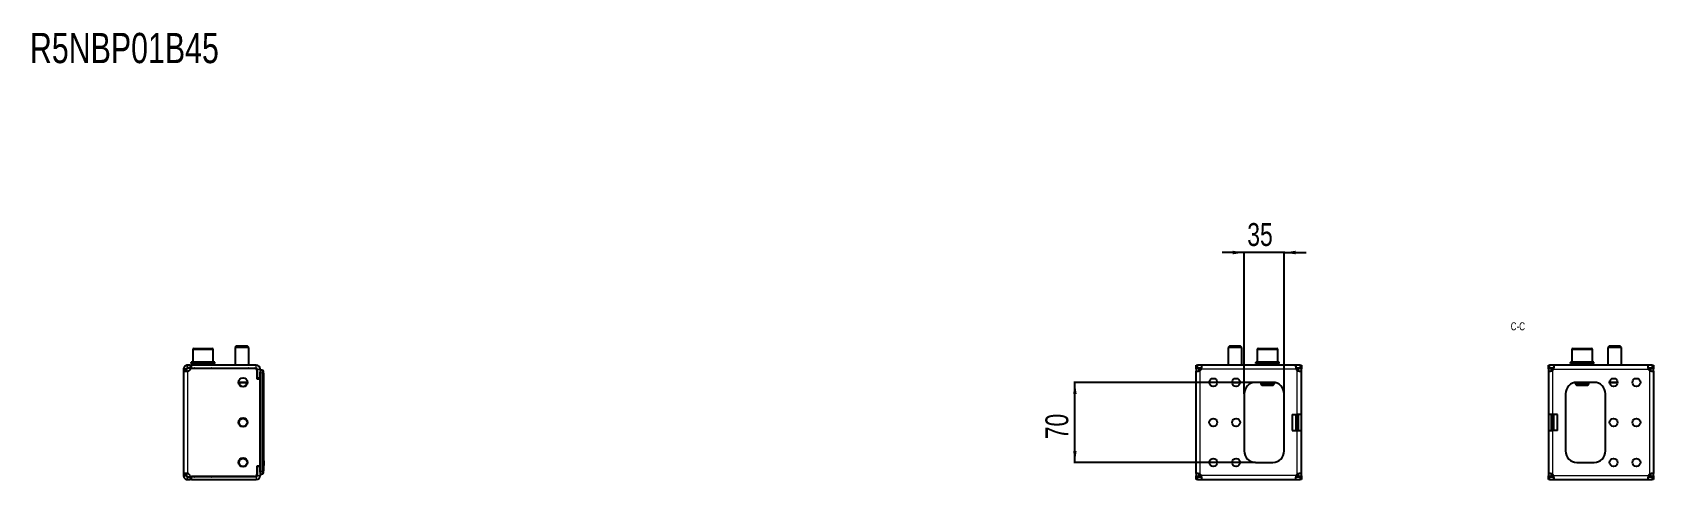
# Model space of a CAD drawing. Header units: millimetres. Extents: x -438 to 2305, y -570 to 586.
# Drawn here: x 887 to 2305, y 195 to 586 of the extents above; entities that cross this region are included whole.
import ezdxf

# ---------------------------------------------------------------- set-up
doc = ezdxf.new("R2010")
doc.units = ezdxf.units.MM
doc.layers.add('FORMAT', color=7, linetype='Continuous')
doc.styles.add('SLDTEXTSTYLE0', font='TXT', dxfattribs={"width": 0.75})
doc.dimstyles.new('SLDDIMSTYLE0', dxfattribs={"dimtxt": 20, "dimasz": 10, "dimexe": 0, "dimexo": 0.0625, "dimgap": 5, "dimtad": 2, "dimdec": 1, "dimrnd": 1e-09, "dimzin": 12, "dimdsep": 46, "dimtxsty": 'SLDTEXTSTYLE0', "dimsah": 1, "dimcen": 0.09, "dimadec": 0, "dimazin": 3, "dimtfac": 1, "dimtofl": 0, "dimtmove": 0, "dimatfit": 3, "dimfxl": 0, "dimfrac": 2, "dimtolj": 1, "dimtzin": 12, "dimarcsym": 0})
doc.dimstyles.new('SLDDIMSTYLE1', dxfattribs={"dimtxt": 20, "dimasz": 10, "dimexe": 0, "dimexo": 0.0625, "dimgap": 5, "dimtad": 2, "dimdec": 1, "dimrnd": 1e-09, "dimzin": 12, "dimdsep": 46, "dimtxsty": 'SLDTEXTSTYLE0', "dimsah": 1, "dimcen": 0.09, "dimadec": 0, "dimazin": 3, "dimtfac": 1, "dimtmove": 0, "dimatfit": 0, "dimfxl": 0, "dimfrac": 2, "dimtolj": 1, "dimtzin": 12, "dimarcsym": 0})

# ---------------------------------------------------------------- blocks, each defined once
blk = doc.blocks.new('_D_9')
at = {"layer": 'FORMAT'}
for p, q in [((1946.7, 393.4), (1927.5, 393.4)), ((1946.7, 270), (1946.7, 394.4)), ((1981.7, 393.4), (1946.7, 393.4)), ((1981.7, 270), (1981.7, 394.4)), ((1981.7, 393.4), (2000.9, 393.4))]:
    blk.add_line(p, q, dxfattribs=at)
for points in [[(1946.7, 393.4), (1936.7, 395), (1936.7, 391.9)], [(1981.7, 393.4), (1991.7, 391.9), (1991.7, 395)]]:
    blk.add_solid(points, dxfattribs=at)
at = {"layer": 'FORMAT', "insert": (1949.4, 419.2), "char_height": 20, "attachment_point": 1, "style": 'SLDTEXTSTYLE0'}
blk.add_mtext('35', dxfattribs=at)
blk = doc.blocks.new('_D_10')
at = {"layer": 'FORMAT'}
for p, q in [((1956.7, 279.9), (1797.7, 279.9)), ((1798.7, 209.9), (1798.7, 279.9)), ((1956.7, 209.9), (1797.7, 209.9))]:
    blk.add_line(p, q, dxfattribs=at)
for points in [[(1798.7, 279.9), (1797.2, 269.9), (1800.2, 269.9)], [(1798.7, 209.9), (1800.2, 219.9), (1797.2, 219.9)]]:
    blk.add_solid(points, dxfattribs=at)
at = {"layer": 'FORMAT', "insert": (1772.9, 230.2), "char_height": 20, "attachment_point": 1, "rotation": 90, "style": 'SLDTEXTSTYLE0'}
blk.add_mtext('70', dxfattribs=at)

msp = doc.modelspace()

# ---------------------------------------------------------------- linework, layer by layer
at = {"color": 7, "linetype": 'Continuous', "lineweight": 25}
for p, q in [((1027.33, 308.45), (1027.33, 297.45)), ((1028.33, 309.45), (1044.33, 309.45)), ((1045.33, 297.45), (1045.33, 308.45)), ((1065.41, 311.45), (1064.33, 310.37)), ((1064.33, 310.37), (1064.33, 294.95)), ((1076.33, 310.37), (1064.33, 310.37)), ((1075.26, 311.45), (1065.41, 311.45)), ((1076.33, 310.37), (1075.26, 311.45)), ((1076.33, 294.95), (1076.33, 310.37)), ((1933.77, 311.45), (1932.7, 310.37)), ((1932.7, 310.37), (1932.7, 294.95)), ((1944.7, 310.37), (1932.7, 310.37)), ((1943.62, 311.45), (1933.77, 311.45)), ((1944.7, 310.37), (1943.62, 311.45)), ((1944.7, 294.95), (1944.7, 310.37)), ((1958.2, 308.45), (1958.2, 297.45)), ((1959.2, 309.45), (1967.59, 309.45)), ((1967.59, 309.45), (1975.2, 309.45)), ((1976.2, 297.45), (1976.2, 308.45)), ((2233.2, 308.45), (2233.2, 297.45)), ((2234.2, 309.45), (2242.54, 309.45)), ((2242.54, 309.45), (2250.2, 309.45)), ((2251.2, 297.45), (2251.2, 308.45)), ((2265.77, 311.45), (2264.7, 310.37)), ((2264.7, 310.37), (2264.7, 294.95)), ((2276.7, 310.37), (2264.7, 310.37)), ((2275.62, 311.45), (2265.77, 311.45)), ((2276.7, 310.37), (2275.62, 311.45)), ((2276.7, 294.95), (2276.7, 310.37)), ((1019.33, 291.45), (1019.33, 290.23)), ((1021.83, 291.45), (1019.33, 291.45)), ((1021.83, 290.23), (1019.33, 290.23)), ((1019.33, 290.23), (1019.33, 199.67)), ((1021.83, 291.45), (1021.83, 290.23)), ((1022.83, 292.45), (1022.83, 294.95)), ((1025.23, 294.95), (1022.83, 294.95)), ((1025.24, 292.45), (1022.83, 292.45)), ((1025.23, 294.95), (1025.23, 292.45)), ((1025.23, 294.95), (1026.23, 294.95)), ((1026.23, 292.45), (1025.23, 292.45)), ((1026.08, 297.45), (1026.08, 296.45)), ((1026.08, 297.45), (1026.09, 297.45)), ((1026.08, 296.45), (1026.09, 296.45)), ((1026.09, 297.45), (1026.09, 297.2)), ((1026.88, 297.45), (1026.09, 297.45)), ((1026.09, 296.45), (1026.09, 296.7)), ((1026.88, 296.45), (1026.09, 296.45)), ((1082.83, 294.95), (1026.23, 294.95)), ((1026.23, 292.45), (1082.83, 292.45)), ((1026.26, 292.35), (1081.23, 292.35)), ((1026.88, 297.45), (1026.98, 297.45)), ((1026.88, 296.45), (1026.98, 296.45)), ((1026.98, 297.45), (1026.98, 297.2)), ((1029.12, 297.45), (1026.98, 297.45)), ((1026.98, 296.45), (1026.98, 296.7)), ((1029.12, 296.45), (1026.98, 296.45)), ((1029.12, 297.45), (1029.3, 297.45)), ((1029.12, 296.45), (1029.3, 296.45)), ((1029.3, 297.45), (1029.3, 297.2)), ((1032.46, 297.45), (1029.3, 297.45)), ((1029.3, 296.45), (1029.3, 296.7)), ((1032.46, 296.45), (1029.3, 296.45)), ((1030.33, 296.45), (1030.33, 294.95)), ((1032.46, 297.45), (1032.69, 297.45)), ((1032.46, 296.45), (1032.69, 296.45)), ((1032.69, 297.45), (1032.69, 297.2)), ((1036.38, 297.45), (1032.69, 297.45)), ((1032.69, 296.45), (1032.69, 296.7)), ((1036.38, 296.45), (1032.69, 296.45)), ((1036.38, 297.45), (1036.47, 297.45)), ((1036.38, 296.45), (1036.56, 296.45)), ((1036.56, 296.45), (1036.63, 296.45)), ((1036.6, 297.45), (1036.63, 297.45)), ((1036.63, 297.45), (1036.63, 297.2)), ((1040.3, 297.45), (1036.63, 297.45)), ((1036.63, 296.45), (1036.63, 296.7)), ((1040.3, 296.45), (1036.63, 296.45)), ((1040.3, 297.45), (1040.53, 297.45)), ((1040.3, 296.45), (1040.53, 296.45)), ((1040.53, 297.45), (1040.53, 297.2)), ((1043.62, 297.45), (1040.53, 297.45)), ((1040.53, 296.45), (1040.53, 296.7)), ((1043.62, 296.45), (1040.53, 296.45)), ((1042.33, 294.95), (1042.33, 296.45)), ((1043.62, 297.45), (1043.79, 297.45)), ((1043.62, 296.45), (1043.79, 296.45)), ((1043.79, 297.45), (1043.79, 297.2)), ((1045.82, 297.45), (1043.79, 297.45)), ((1043.79, 296.45), (1043.79, 296.7)), ((1045.82, 296.45), (1043.79, 296.45)), ((1045.82, 297.45), (1045.91, 297.45)), ((1045.82, 296.45), (1045.91, 296.45)), ((1045.91, 297.45), (1045.91, 297.2)), ((1046.58, 297.45), (1045.91, 297.45)), ((1045.91, 296.45), (1045.91, 296.7)), ((1046.58, 296.45), (1045.91, 296.45)), ((1046.58, 296.45), (1046.58, 297.45)), ((1060.08, 292.45), (1060.08, 292.35)), ((1060.37, 292.45), (1060.37, 292.35)), ((1062.06, 292.45), (1062.06, 292.35)), ((1065.01, 292.45), (1065.01, 292.35)), ((1068.76, 292.45), (1068.76, 292.35)), ((1072.76, 292.45), (1072.76, 292.35)), ((1076.39, 292.45), (1076.39, 292.35)), ((1079.09, 292.45), (1079.09, 292.35)), ((1080.46, 292.45), (1080.46, 292.35)), ((1080.58, 292.35), (1080.58, 292.45)), ((1083.73, 282.85), (1083.73, 289.85)), ((1083.73, 284.43), (1083.83, 284.21)), ((1083.83, 291.45), (1083.83, 283.5)), ((1086.33, 291.45), (1086.33, 283.5)), ((1086.33, 291.2), (1086.53, 291.2)), ((1086.33, 201.47), (1086.33, 288.92)), ((1086.53, 291.2), (1088.22, 290.74)), ((1086.53, 202.1), (1086.53, 288.3)), ((1089.33, 287.85), (1089.33, 289.3)), ((1089.33, 287.85), (1089.33, 213.4)), ((1904.7, 292.45), (1904.7, 294.95)), ((1904.7, 294.95), (1905.81, 294.95)), ((1905.81, 292.45), (1904.7, 292.45)), ((1904.7, 292.45), (1904.7, 292.35)), ((1904.7, 292.35), (1907.2, 292.35)), ((1904.7, 291.74), (1904.7, 292.35)), ((1904.7, 291.74), (1904.7, 289.67)), ((1904.7, 200.22), (1904.7, 289.67)), ((1904.7, 289.67), (1905.79, 289.67)), ((1909.53, 294.95), (1905.81, 294.95)), ((1909.53, 292.45), (1905.81, 292.45)), ((1907.2, 292.35), (1907.2, 291.74)), ((1907.2, 291.74), (1907.2, 289.92)), ((1991.86, 294.95), (1909.53, 294.95)), ((1909.53, 294.95), (1909.53, 292.73)), ((1956.95, 297.45), (1956.95, 296.45)), ((1956.95, 297.45), (1956.95, 297.2)), ((1957.78, 297.45), (1956.95, 297.45)), ((1956.95, 297.45), (1956.95, 297.45)), ((1956.95, 296.45), (1956.95, 296.7)), ((1957.78, 296.45), (1956.95, 296.45)), ((1956.95, 296.45), (1956.95, 296.45)), ((1957.78, 297.45), (1957.88, 297.45)), ((1957.78, 296.45), (1957.88, 296.45)), ((1957.88, 297.45), (1957.88, 297.2)), ((1960.05, 297.45), (1957.88, 297.45)), ((1957.88, 296.45), (1957.88, 296.7)), ((1960.05, 296.45), (1957.88, 296.45)), ((1960.05, 297.45), (1960.23, 297.45)), ((1960.05, 296.45), (1960.23, 296.45)), ((1960.23, 297.45), (1960.23, 297.2)), ((1963.4, 297.45), (1960.23, 297.45)), ((1960.23, 296.45), (1960.23, 296.7)), ((1963.4, 296.45), (1960.23, 296.45)), ((1961.2, 296.45), (1961.2, 294.95)), ((1963.4, 297.45), (1963.64, 297.45)), ((1963.4, 296.45), (1963.64, 296.45)), ((1963.64, 297.45), (1963.64, 297.2)), ((1967.34, 297.45), (1963.64, 297.45)), ((1963.64, 296.45), (1963.64, 296.7)), ((1967.34, 296.45), (1963.64, 296.45)), ((1967.34, 297.45), (1967.63, 297.45)), ((1967.34, 297.45), (1967.41, 297.45)), ((1967.34, 296.45), (1967.49, 296.45)), ((1967.49, 296.45), (1967.59, 296.45)), ((1967.54, 297.45), (1967.59, 297.45)), ((1967.59, 297.45), (1967.59, 297.2)), ((1971.25, 297.45), (1967.59, 297.45)), ((1967.59, 296.45), (1967.59, 296.7)), ((1971.25, 296.45), (1967.59, 296.45)), ((1971.25, 297.45), (1971.48, 297.45)), ((1971.25, 296.45), (1971.48, 296.45)), ((1971.48, 297.45), (1971.48, 297.2)), ((1974.54, 297.45), (1971.48, 297.45)), ((1971.48, 296.45), (1971.48, 296.7)), ((1974.54, 296.45), (1971.48, 296.45)), ((1973.2, 294.95), (1973.2, 296.45)), ((1974.54, 297.45), (1974.71, 297.45)), ((1974.54, 296.45), (1974.71, 296.45)), ((1974.71, 297.45), (1974.71, 297.2)), ((1976.72, 297.45), (1974.71, 297.45)), ((1974.71, 296.45), (1974.71, 296.7)), ((1976.72, 296.45), (1974.71, 296.45)), ((1976.72, 297.45), (1976.81, 297.45)), ((1976.72, 296.45), (1976.81, 296.45)), ((1976.81, 297.45), (1976.81, 297.2)), ((1977.45, 297.45), (1976.81, 297.45)), ((1976.81, 296.45), (1976.81, 296.7)), ((1977.45, 296.45), (1976.81, 296.45)), ((1977.45, 296.45), (1977.45, 297.45)), ((1991.86, 294.95), (1991.86, 292.45)), ((1995.59, 294.95), (1991.86, 294.95)), ((1995.59, 292.45), (1991.86, 292.45)), ((1994.2, 292.35), (1996.7, 292.35)), ((1994.2, 291.74), (1994.2, 292.35)), ((1994.2, 289.9), (1994.2, 291.74)), ((1995.59, 294.95), (1996.7, 294.95)), ((1996.7, 292.45), (1995.59, 292.45)), ((1996.7, 294.95), (1996.7, 292.45)), ((1996.7, 292.35), (1996.7, 292.45)), ((1996.7, 292.35), (1996.7, 291.74)), ((1996.7, 289.67), (1996.7, 291.74)), ((1996.7, 251.95), (1996.7, 289.67)), ((2212.7, 292.45), (2212.7, 294.95)), ((2212.7, 294.95), (2213.81, 294.95)), ((2213.81, 292.45), (2212.7, 292.45)), ((2212.7, 292.45), (2212.7, 292.35)), ((2212.7, 292.35), (2215.2, 292.35)), ((2212.7, 291.74), (2212.7, 292.35)), ((2212.7, 291.74), (2212.7, 289.67)), ((2212.7, 289.67), (2213.79, 289.67)), ((2212.7, 289.67), (2212.7, 251.95)), ((2217.53, 294.95), (2213.81, 294.95)), ((2217.53, 292.45), (2213.81, 292.45)), ((2215.2, 292.35), (2215.2, 291.74)), ((2215.2, 291.74), (2215.2, 289.92)), ((2217.53, 294.95), (2217.53, 292.73)), ((2299.86, 294.95), (2217.53, 294.95)), ((2231.95, 297.45), (2231.95, 296.45)), ((2231.95, 297.45), (2231.95, 297.2)), ((2232.78, 297.45), (2231.95, 297.45)), ((2231.95, 297.45), (2231.95, 297.45)), ((2231.95, 296.45), (2231.95, 296.7)), ((2232.78, 296.45), (2231.95, 296.45)), ((2231.95, 296.45), (2231.95, 296.45)), ((2232.78, 297.45), (2232.88, 297.45)), ((2232.78, 296.45), (2232.88, 296.45)), ((2232.88, 297.45), (2232.88, 297.2)), ((2235.05, 297.45), (2232.88, 297.45)), ((2232.88, 296.45), (2232.88, 296.7)), ((2235.05, 296.45), (2232.88, 296.45)), ((2235.05, 297.45), (2235.23, 297.45)), ((2235.05, 296.45), (2235.23, 296.45)), ((2235.23, 297.45), (2235.23, 297.2)), ((2238.41, 297.45), (2235.23, 297.45)), ((2235.23, 296.45), (2235.23, 296.7)), ((2238.41, 296.45), (2235.23, 296.45)), ((2236.2, 296.45), (2236.2, 294.95)), ((2238.41, 297.45), (2238.64, 297.45)), ((2238.41, 296.45), (2238.64, 296.45)), ((2238.64, 297.45), (2238.64, 297.2)), ((2242.34, 297.45), (2238.64, 297.45)), ((2238.64, 296.45), (2238.64, 296.7)), ((2242.34, 296.45), (2238.64, 296.45)), ((2242.34, 297.45), (2242.58, 297.45)), ((2242.34, 297.45), (2242.42, 297.45)), ((2242.34, 296.45), (2242.49, 296.45)), ((2242.49, 296.45), (2242.59, 296.45)), ((2242.54, 297.45), (2242.59, 297.45)), ((2242.59, 297.45), (2242.59, 297.2)), ((2246.25, 297.45), (2242.59, 297.45)), ((2242.59, 296.45), (2242.59, 296.7)), ((2246.25, 296.45), (2242.59, 296.45)), ((2246.25, 297.45), (2246.48, 297.45)), ((2246.25, 296.45), (2246.48, 296.45)), ((2246.48, 297.45), (2246.48, 297.2)), ((2249.55, 297.45), (2246.48, 297.45)), ((2246.48, 296.45), (2246.48, 296.7)), ((2249.55, 296.45), (2246.48, 296.45)), ((2248.2, 294.95), (2248.2, 296.45)), ((2249.55, 297.45), (2249.72, 297.45)), ((2249.55, 296.45), (2249.72, 296.45)), ((2249.72, 297.45), (2249.72, 297.2)), ((2251.72, 297.45), (2249.72, 297.45)), ((2249.72, 296.45), (2249.72, 296.7)), ((2251.72, 296.45), (2249.72, 296.45)), ((2251.72, 297.45), (2251.81, 297.45)), ((2251.72, 296.45), (2251.81, 296.45)), ((2251.81, 297.45), (2251.81, 297.2)), ((2252.45, 297.45), (2251.81, 297.45)), ((2251.81, 296.45), (2251.81, 296.7)), ((2252.45, 296.45), (2251.81, 296.45)), ((2252.45, 296.45), (2252.45, 297.45)), ((2299.86, 292.45), (2299.86, 294.95)), ((2303.59, 294.95), (2299.86, 294.95)), ((2303.59, 292.45), (2299.86, 292.45)), ((2302.2, 292.35), (2304.7, 292.35)), ((2302.2, 291.74), (2302.2, 292.35)), ((2302.2, 289.9), (2302.2, 291.74)), ((2303.59, 294.95), (2304.7, 294.95)), ((2304.7, 292.45), (2303.59, 292.45)), ((2304.7, 294.95), (2304.7, 292.45)), ((2304.7, 292.35), (2304.7, 292.45)), ((2304.7, 292.35), (2304.7, 291.74)), ((2304.7, 289.67), (2304.7, 291.74)), ((2304.7, 289.67), (2304.7, 200.22)), ((1075.3, 279.45), (1067.36, 279.45)), ((1086.33, 282.85), (1083.73, 282.85)), ((1086.33, 283.5), (1083.83, 283.5)), ((1086.33, 282.85), (1086.33, 207.05)), ((1943.16, 279.45), (1936.23, 279.45)), ((1946.7, 269.95), (1946.7, 219.95)), ((1971.7, 279.95), (1956.7, 279.95)), ((1958.37, 279.85), (1958.35, 279.85)), ((1958.37, 279.85), (1958.37, 279.85)), ((1958.47, 279.85), (1958.37, 279.85)), ((1958.47, 279.95), (1958.47, 279.85)), ((1961.72, 279.85), (1958.47, 279.85)), ((1961.2, 279.85), (1961.2, 278.52)), ((1961.2, 278.52), (1962.27, 277.45)), ((1961.2, 278.52), (1967.49, 278.52)), ((1961.72, 279.85), (1963.62, 279.85)), ((1962.27, 277.45), (1967.44, 277.45)), ((1964.17, 279.85), (1963.62, 279.85)), ((1970.22, 279.85), (1964.17, 279.85)), ((1967.44, 277.45), (1972.12, 277.45)), ((1967.49, 278.52), (1973.2, 278.52)), ((1970.77, 279.85), (1970.22, 279.85)), ((1970.77, 279.85), (1972.67, 279.85)), ((1972.12, 277.45), (1973.2, 278.52)), ((1973.11, 279.85), (1972.67, 279.85)), ((1973.2, 278.52), (1973.2, 279.83)), ((1981.7, 219.95), (1981.7, 269.95)), ((2227.7, 269.95), (2227.7, 219.95)), ((2236.2, 279.83), (2236.2, 278.52)), ((2236.2, 278.52), (2237.27, 277.45)), ((2236.2, 278.52), (2242.45, 278.52)), ((2236.72, 279.85), (2236.29, 279.85)), ((2236.72, 279.85), (2238.62, 279.85)), ((2237.27, 277.45), (2242.41, 277.45)), ((2252.7, 279.95), (2237.7, 279.95)), ((2239.17, 279.85), (2238.62, 279.85)), ((2245.22, 279.85), (2239.17, 279.85)), ((2242.41, 277.45), (2247.12, 277.45)), ((2242.45, 278.52), (2248.2, 278.52)), ((2245.77, 279.85), (2245.22, 279.85)), ((2245.77, 279.85), (2247.67, 279.85)), ((2247.12, 277.45), (2248.2, 278.52)), ((2250.93, 279.85), (2247.67, 279.85)), ((2248.2, 278.52), (2248.2, 279.85)), ((2250.93, 279.85), (2250.93, 279.95)), ((2251.03, 279.85), (2250.93, 279.85)), ((2251.05, 279.85), (2251.03, 279.85)), ((2251.03, 279.85), (2251.03, 279.85)), ((2262.7, 219.95), (2262.7, 269.95)), ((2273.16, 279.45), (2266.23, 279.45)), ((1988.7, 251.95), (1993.2, 251.95)), ((1988.7, 251.95), (1988.7, 237.95)), ((1996.7, 251.95), (1993.2, 251.95)), ((1994.2, 237.95), (1994.2, 251.95)), ((1996.7, 237.95), (1996.7, 251.95)), ((2216.2, 251.95), (2212.7, 251.95)), ((2212.7, 251.95), (2212.7, 237.95)), ((2215.2, 251.95), (2215.2, 237.95)), ((2220.7, 251.95), (2216.2, 251.95)), ((2220.7, 237.95), (2220.7, 251.95)), ((1988.7, 237.95), (1993.2, 237.95)), ((1993.2, 237.95), (1996.7, 237.95)), ((1996.7, 200.22), (1996.7, 237.95)), ((2212.7, 237.95), (2216.2, 237.95)), ((2212.7, 237.95), (2212.7, 200.22)), ((2220.7, 237.95), (2216.2, 237.95)), ((1089.33, 213.4), (1089.33, 205.2)), ((1019.33, 199.67), (1021.83, 199.67)), ((1019.33, 199.67), (1019.33, 198.45)), ((1021.83, 199.67), (1021.83, 198.45)), ((1083.73, 207.05), (1086.33, 207.05)), ((1083.73, 200.05), (1083.73, 207.05)), ((1083.73, 205.97), (1083.83, 206.18)), ((1086.33, 206.4), (1083.83, 206.4)), ((1083.83, 206.4), (1083.83, 198.45)), ((1086.33, 206.4), (1086.33, 198.45)), ((1086.53, 199.2), (1086.33, 199.2)), ((1088.22, 199.65), (1086.53, 199.2)), ((1089.53, 211.45), (1089.33, 211.45)), ((1089.53, 211.42), (1089.33, 211.42)), ((1089.53, 211.4), (1089.33, 211.4)), ((1089.53, 207.2), (1089.33, 207.2)), ((1089.53, 207.14), (1089.33, 207.14)), ((1089.33, 205.2), (1089.33, 202.55)), ((1089.33, 201.1), (1089.33, 202.55)), ((1089.53, 210.96), (1089.53, 207.64)), ((1904.7, 200.22), (1904.7, 198.16)), ((1907.2, 200), (1907.2, 198.16)), ((1956.7, 209.95), (1971.7, 209.95)), ((1994.2, 198.16), (1994.2, 199.98)), ((1996.7, 200.22), (1995.6, 200.22)), ((1996.7, 198.16), (1996.7, 200.22)), ((2212.7, 200.22), (2212.7, 198.16)), ((2215.2, 200), (2215.2, 198.16)), ((2237.7, 209.95), (2252.7, 209.95)), ((2302.2, 198.16), (2302.2, 199.98)), ((2304.7, 200.22), (2303.6, 200.22)), ((2304.7, 198.16), (2304.7, 200.22)), ((1019.33, 198.45), (1021.83, 198.45)), ((1022.83, 194.95), (1022.83, 197.45)), ((1022.83, 197.45), (1025.23, 197.45)), ((1022.83, 194.95), (1025.23, 194.95)), ((1025.23, 197.45), (1025.23, 194.95)), ((1025.23, 197.45), (1026.23, 197.45)), ((1026.23, 194.95), (1025.23, 194.95)), ((1082.83, 197.45), (1026.23, 197.45)), ((1026.23, 194.95), (1082.83, 194.95)), ((1081.23, 197.55), (1026.26, 197.55)), ((1904.7, 197.55), (1904.7, 198.16)), ((1907.2, 197.55), (1904.7, 197.55)), ((1904.7, 197.55), (1904.7, 197.45)), ((1904.7, 194.95), (1904.7, 197.45)), ((1904.7, 197.45), (1905.81, 197.45)), ((1905.81, 194.95), (1904.7, 194.95)), ((1905.81, 197.45), (1909.53, 197.45)), ((1905.81, 194.95), (1909.53, 194.95)), ((1907.2, 198.16), (1907.2, 197.55)), ((1909.53, 197.45), (1909.53, 194.95)), ((1909.53, 194.95), (1991.86, 194.95)), ((1991.86, 197.45), (1995.59, 197.45)), ((1991.86, 194.95), (1991.86, 197.16)), ((1991.86, 194.95), (1995.59, 194.95)), ((1994.2, 197.55), (1994.2, 198.16)), ((1996.7, 197.55), (1994.2, 197.55)), ((1995.59, 197.45), (1996.7, 197.45)), ((1996.7, 194.95), (1995.59, 194.95)), ((1996.7, 198.16), (1996.7, 197.55)), ((1996.7, 197.45), (1996.7, 197.55)), ((1996.7, 197.45), (1996.7, 194.95)), ((2212.7, 197.55), (2212.7, 198.16)), ((2215.2, 197.55), (2212.7, 197.55)), ((2212.7, 197.55), (2212.7, 197.45)), ((2212.7, 194.95), (2212.7, 197.45)), ((2212.7, 197.45), (2213.81, 197.45)), ((2213.81, 194.95), (2212.7, 194.95)), ((2213.81, 197.45), (2217.53, 197.45)), ((2213.81, 194.95), (2217.53, 194.95)), ((2215.2, 198.16), (2215.2, 197.55)), ((2217.53, 194.95), (2217.53, 197.45)), ((2217.53, 194.95), (2299.86, 194.95)), ((2299.86, 197.45), (2303.59, 197.45)), ((2299.86, 194.95), (2299.86, 197.16)), ((2299.86, 194.95), (2303.59, 194.95)), ((2302.2, 197.55), (2302.2, 198.16)), ((2304.7, 197.55), (2302.2, 197.55)), ((2303.59, 197.45), (2304.7, 197.45)), ((2304.7, 194.95), (2303.59, 194.95)), ((2304.7, 198.16), (2304.7, 197.55)), ((2304.7, 197.45), (2304.7, 197.55)), ((2304.7, 197.45), (2304.7, 194.95))]:
    msp.add_line(p, q, dxfattribs=at)
at = {"color": 8, "linetype": 'Continuous', "lineweight": 18}
for p, q in [((1045.33, 308.45), (1027.33, 308.45)), ((1967.63, 308.45), (1958.2, 308.45)), ((1976.2, 308.45), (1967.63, 308.45)), ((2242.58, 308.45), (2233.2, 308.45)), ((2251.2, 308.45), (2242.58, 308.45)), ((1022.83, 289.67), (1022.83, 200.22)), ((1026.23, 294.95), (1026.23, 292.45)), ((1082.83, 292.45), (1082.83, 294.95)), ((1083.83, 291.45), (1086.33, 291.45)), ((1088.22, 287.85), (1086.53, 288.3)), ((1088.22, 202.55), (1088.22, 287.85)), ((1089.33, 287.85), (1088.22, 287.85)), ((1907.2, 291.74), (1904.7, 291.74)), ((1905.81, 294.95), (1905.81, 292.45)), ((1907.2, 291.45), (1909.28, 291.45)), ((1908.2, 199.67), (1908.2, 290.23)), ((1992.11, 291.45), (1909.28, 291.45)), ((1992.11, 291.45), (1994.2, 291.45)), ((1993.2, 251.95), (1993.2, 290.23)), ((1996.7, 291.74), (1994.2, 291.74)), ((1995.59, 292.45), (1995.59, 294.95)), ((2215.2, 291.74), (2212.7, 291.74)), ((2213.81, 294.95), (2213.81, 292.45)), ((2215.2, 291.45), (2217.28, 291.45)), ((2216.2, 290.23), (2216.2, 251.95)), ((2217.28, 291.45), (2300.11, 291.45)), ((2300.11, 291.45), (2302.2, 291.45)), ((2301.2, 290.23), (2301.2, 199.67)), ((2304.7, 291.74), (2302.2, 291.74)), ((2303.59, 292.45), (2303.59, 294.95)), ((1067.36, 280.45), (1075.3, 280.45)), ((1086.13, 282.85), (1086.13, 283.5)), ((1936.23, 280.45), (1943.16, 280.45)), ((1963.62, 279.95), (1963.62, 279.85)), ((1964.17, 279.95), (1964.17, 279.85)), ((1970.22, 279.95), (1970.22, 279.85)), ((1970.77, 279.95), (1970.77, 279.85)), ((2238.62, 279.95), (2238.62, 279.85)), ((2239.17, 279.95), (2239.17, 279.85)), ((2245.22, 279.95), (2245.22, 279.85)), ((2245.77, 279.95), (2245.77, 279.85)), ((2266.23, 280.45), (2273.16, 280.45)), ((1992, 237.95), (1992, 251.95)), ((1992.2, 251.95), (1992.2, 237.95)), ((1992.31, 237.95), (1992.31, 251.95)), ((1992.51, 251.95), (1992.51, 237.95)), ((1993.39, 237.95), (1993.39, 251.95)), ((1993.59, 251.95), (1993.59, 237.95)), ((1993.69, 237.95), (1993.69, 251.95)), ((1993.89, 251.95), (1993.89, 237.95)), ((2215.5, 237.95), (2215.5, 251.95)), ((2215.7, 251.95), (2215.7, 237.95)), ((2215.81, 237.95), (2215.81, 251.95)), ((2216.01, 251.95), (2216.01, 237.95)), ((2216.89, 237.95), (2216.89, 251.95)), ((2217.09, 251.95), (2217.09, 237.95)), ((2217.19, 237.95), (2217.19, 251.95)), ((2217.39, 251.95), (2217.39, 237.95)), ((1993.2, 199.67), (1993.2, 237.95)), ((2216.2, 237.95), (2216.2, 199.67)), ((1086.13, 206.4), (1086.13, 207.05)), ((1086.53, 202.1), (1088.22, 202.55)), ((1088.22, 202.55), (1089.33, 202.55)), ((1089.53, 210.96), (1089.33, 210.96)), ((1089.53, 207.64), (1089.33, 207.64)), ((1026.23, 197.45), (1026.23, 194.95)), ((1082.83, 197.45), (1082.83, 194.95)), ((1083.83, 198.45), (1086.33, 198.45)), ((1904.7, 198.16), (1907.2, 198.16)), ((1905.81, 197.45), (1905.81, 194.95)), ((1909.28, 198.45), (1907.2, 198.45)), ((1992.11, 198.45), (1909.28, 198.45)), ((1994.2, 198.45), (1992.11, 198.45)), ((1994.2, 198.16), (1996.7, 198.16)), ((1995.59, 194.95), (1995.59, 197.45)), ((2212.7, 198.16), (2215.2, 198.16)), ((2213.81, 197.45), (2213.81, 194.95)), ((2217.28, 198.45), (2215.2, 198.45)), ((2217.28, 198.45), (2300.11, 198.45)), ((2302.2, 198.45), (2300.11, 198.45)), ((2302.2, 198.16), (2304.7, 198.16)), ((2303.59, 194.95), (2303.59, 197.45))]:
    msp.add_line(p, q, dxfattribs=at)
at = {"color": 7, "linetype": 'Continuous', "lineweight": 25}
for centre, radius in [((1071.33, 279.95), 4), ((1919.7, 279.95), 3.5), ((1939.7, 279.95), 3.5), ((2269.7, 279.95), 3.5), ((2289.7, 279.95), 3.5), ((1071.33, 244.95), 4), ((1071.33, 244.95), 3.5), ((1919.7, 244.95), 3.5), ((1939.7, 244.95), 3.5), ((2269.7, 244.95), 3.5), ((2289.7, 244.95), 3.5), ((1071.33, 209.95), 4), ((1071.33, 209.95), 3.5), ((1919.7, 209.95), 3.5), ((1939.7, 209.95), 3.5), ((2269.7, 209.95), 3.5), ((2289.7, 209.95), 3.5)]:
    msp.add_circle(centre, radius, dxfattribs=at)
for centre, radius, start, end in [((1028.33, 308.45), 1, 90, 180), ((1044.33, 308.45), 1, 0, 90), ((1959.2, 308.45), 1, 90, 180), ((1975.2, 308.45), 1, 0, 90), ((2234.2, 308.45), 1, 90, 180), ((2250.2, 308.45), 1, 0, 90), ((1022.11, 293.1), 3.5, 281.89481, 337.11462), ((1026.26, 291.35), 1, 90, 157.11462), ((1028.98, 292.1), 0.35, 45.58469, 90), ((1043.68, 292.1), 0.35, 90, 134.41531), ((1081.23, 289.85), 2.5, 360, 90), ((1082.83, 291.45), 3.5, 0, 90), ((1082.83, 291.45), 1, 0, 90), ((1087.83, 289.3), 1.5, 0, 75), ((1906.2, 293.1), 3.5, 304.8499, 331.87293), ((1995.2, 293.1), 3.5, 208.12707, 235.1501), ((2214.2, 293.1), 3.5, 304.8499, 331.87293), ((2303.2, 293.1), 3.5, 208.12707, 235.1501), ((1071.33, 279.95), 3.5, 188.21321, 351.78679), ((1956.7, 269.95), 10, 90, 180), ((1971.7, 269.95), 10, 0, 90), ((2237.7, 269.95), 10, 90, 180), ((2252.7, 269.95), 10, 0, 90), ((1956.7, 219.95), 10, 180, 270), ((1971.7, 219.95), 10, 270, 0), ((2237.7, 219.95), 10, 180, 270), ((2252.7, 219.95), 10, 270, 0), ((1022.11, 196.8), 3.5, 22.88538, 78.10519), ((1081.23, 200.05), 2.5, 270, 0), ((1087.83, 201.1), 1.5, 285, 0), ((1906.2, 196.8), 3.5, 28.12707, 55.1501), ((1995.2, 196.8), 3.5, 124.8499, 151.87293), ((2214.2, 196.8), 3.5, 28.12707, 55.1501), ((2303.2, 196.8), 3.5, 124.8499, 151.87293), ((1026.26, 198.55), 1, 202.88538, 270), ((1028.98, 197.8), 0.35, 270, 314.41531), ((1043.68, 197.8), 0.35, 225.58469, 270), ((1082.83, 198.45), 3.5, 270, 360), ((1082.83, 198.45), 1, 270, 360)]:
    msp.add_arc(centre, radius, start, end, dxfattribs=at)
for centre, major_axis, start_param, end_param in [((1074.94, 291.2), (11.57, -3.1), 0.0670375, 0.2530722), ((1074.94, 199.2), (11.57, 3.1), 6.0301131, 6.2161478)]:
    msp.add_ellipse(centre, major_axis=major_axis, ratio=0.2505628, start_param=start_param, end_param=end_param, dxfattribs=at)
at = {"color": 8, "linetype": 'Continuous', "lineweight": 18}
for centre, major_axis, start_param, end_param in [((1087.83, 287.74), (0.38, 3), 4.762686, 6.2664448), ((1087.83, 202.65), (-0.38, 3), 3.1583332, 4.662092)]:
    msp.add_ellipse(centre, major_axis=major_axis, ratio=0.1230384, start_param=start_param, end_param=end_param, dxfattribs=at)
at = {"color": 7, "linetype": 'Continuous', "lineweight": 25}
for points, knots in [([(1022.83, 294.95), (1022.54, 294.93), (1021.98, 294.89), (1021.08, 294.53), (1020.2, 293.86), (1019.47, 292.76), (1019.38, 291.89), (1019.33, 291.45)], [0, 0, 0, 0, 0.16069, 0.3013121, 0.5219513, 0.7535732, 1, 1, 1, 1]), ([(1019.33, 290.23), (1019.38, 290.1), (1019.47, 289.88), (1020.04, 289.69), (1020.64, 289.62), (1021.27, 289.6), (1022.02, 289.61), (1022.55, 289.65), (1022.83, 289.67)], [0, 0, 0, 0, 0.25414868, 0.44821268, 0.57490818, 0.70887241, 0.85046773, 1, 1, 1, 1]), ([(1022.83, 292.45), (1022.75, 292.44), (1022.59, 292.43), (1022.38, 292.35), (1022.22, 292.25), (1022.09, 292.12), (1021.98, 291.98), (1021.86, 291.75), (1021.84, 291.57), (1021.83, 291.45)], [0, 0, 0, 0, 0.1567865, 0.2908092, 0.4035006, 0.4972984, 0.6071328, 0.7261813, 1, 1, 1, 1]), ([(1021.83, 290.23), (1021.84, 290.1), (1021.87, 289.9), (1022.02, 289.69), (1022.15, 289.65), (1022.2, 289.63)], [0, 0, 0, 0, 0.4882324, 0.8197059, 1, 1, 1, 1]), ([(1026.09, 297.2), (1026.08, 297.24), (1026.08, 297.3), (1026.08, 297.38), (1026.08, 297.43), (1026.08, 297.45)], [0, 0, 0, 0, 0.4999808, 0.7499881, 1, 1, 1, 1]), ([(1026.08, 296.45), (1026.08, 296.47), (1026.08, 296.51), (1026.08, 296.59), (1026.08, 296.66), (1026.09, 296.7)], [0, 0, 0, 0, 0.2501401, 0.5002802, 1, 1, 1, 1]), ([(1026.98, 297.2), (1026.96, 297.24), (1026.94, 297.3), (1026.91, 297.38), (1026.89, 297.43), (1026.88, 297.45)], [0, 0, 0, 0, 0.49998083, 0.7499881, 1, 1, 1, 1]), ([(1026.88, 296.45), (1026.89, 296.47), (1026.91, 296.51), (1026.94, 296.59), (1026.96, 296.66), (1026.98, 296.7)], [0, 0, 0, 0, 0.2501401, 0.5002802, 1, 1, 1, 1]), ([(1029.3, 297.2), (1029.27, 297.24), (1029.22, 297.3), (1029.16, 297.38), (1029.13, 297.43), (1029.12, 297.45)], [0, 0, 0, 0, 0.4999808, 0.7499881, 1, 1, 1, 1]), ([(1029.12, 296.45), (1029.13, 296.47), (1029.16, 296.51), (1029.22, 296.59), (1029.27, 296.66), (1029.3, 296.7)], [0, 0, 0, 0, 0.25014008, 0.50028016, 1, 1, 1, 1]), ([(1032.69, 297.2), (1032.65, 297.24), (1032.59, 297.3), (1032.51, 297.38), (1032.48, 297.43), (1032.46, 297.45)], [0, 0, 0, 0, 0.4999808, 0.7499881, 1, 1, 1, 1]), ([(1032.46, 296.45), (1032.48, 296.47), (1032.51, 296.51), (1032.59, 296.59), (1032.65, 296.66), (1032.69, 296.7)], [0, 0, 0, 0, 0.2501401, 0.5002802, 1, 1, 1, 1]), ([(1036.63, 297.2), (1036.59, 297.24), (1036.53, 297.3), (1036.45, 297.38), (1036.4, 297.43), (1036.38, 297.45)], [0, 0, 0, 0, 0.49998083, 0.7499881, 1, 1, 1, 1]), ([(1036.38, 296.45), (1036.4, 296.47), (1036.45, 296.51), (1036.53, 296.59), (1036.59, 296.66), (1036.63, 296.7)], [0, 0, 0, 0, 0.2501401, 0.5002802, 1, 1, 1, 1]), ([(1036.63, 297.2), (1036.62, 297.27), (1036.59, 297.4), (1036.57, 297.43), (1036.56, 297.45)], [0, 0, 0, 0, 0.5617942, 1, 1, 1, 1]), ([(1036.63, 296.7), (1036.62, 296.62), (1036.59, 296.49), (1036.57, 296.46), (1036.56, 296.45)], [0, 0, 0, 0, 0.5617942, 1, 1, 1, 1]), ([(1040.53, 297.2), (1040.49, 297.24), (1040.44, 297.3), (1040.36, 297.38), (1040.32, 297.43), (1040.3, 297.45)], [0, 0, 0, 0, 0.4999808, 0.7499881, 1, 1, 1, 1]), ([(1040.3, 296.45), (1040.32, 296.47), (1040.36, 296.51), (1040.44, 296.59), (1040.49, 296.66), (1040.53, 296.7)], [0, 0, 0, 0, 0.2501401, 0.5002802, 1, 1, 1, 1]), ([(1043.79, 297.2), (1043.76, 297.24), (1043.72, 297.3), (1043.66, 297.38), (1043.63, 297.43), (1043.62, 297.45)], [0, 0, 0, 0, 0.4999808, 0.7499881, 1, 1, 1, 1]), ([(1043.62, 296.45), (1043.63, 296.47), (1043.66, 296.51), (1043.72, 296.59), (1043.76, 296.66), (1043.79, 296.7)], [0, 0, 0, 0, 0.2501401, 0.5002802, 1, 1, 1, 1]), ([(1045.91, 297.2), (1045.9, 297.24), (1045.87, 297.3), (1045.84, 297.38), (1045.83, 297.43), (1045.82, 297.45)], [0, 0, 0, 0, 0.4999808, 0.7499881, 1, 1, 1, 1]), ([(1045.82, 296.45), (1045.83, 296.47), (1045.84, 296.51), (1045.87, 296.59), (1045.9, 296.66), (1045.91, 296.7)], [0, 0, 0, 0, 0.2501401, 0.5002802, 1, 1, 1, 1]), ([(1060.34, 292.35), (1060.34, 292.36), (1060.33, 292.39), (1060.32, 292.43), (1060.32, 292.45)], [0, 0, 0, 0, 0.374848, 1, 1, 1, 1]), ([(1061.97, 292.35), (1061.97, 292.36), (1061.95, 292.39), (1061.93, 292.43), (1061.92, 292.45)], [0, 0, 0, 0, 0.374848, 1, 1, 1, 1]), ([(1064.88, 292.35), (1064.87, 292.36), (1064.84, 292.39), (1064.81, 292.43), (1064.8, 292.45)], [0, 0, 0, 0, 0.374848, 1, 1, 1, 1]), ([(1068.62, 292.35), (1068.6, 292.36), (1068.57, 292.39), (1068.54, 292.43), (1068.52, 292.45)], [0, 0, 0, 0, 0.374848, 1, 1, 1, 1]), ([(1072.61, 292.35), (1072.6, 292.36), (1072.57, 292.39), (1072.54, 292.43), (1072.52, 292.45)], [0, 0, 0, 0, 0.374848, 1, 1, 1, 1]), ([(1076.26, 292.35), (1076.25, 292.36), (1076.23, 292.39), (1076.2, 292.43), (1076.18, 292.45)], [0, 0, 0, 0, 0.374848, 1, 1, 1, 1]), ([(1079.01, 292.35), (1079, 292.36), (1078.99, 292.39), (1078.97, 292.43), (1078.96, 292.45)], [0, 0, 0, 0, 0.374848, 1, 1, 1, 1]), ([(1080.44, 292.35), (1080.43, 292.36), (1080.43, 292.39), (1080.42, 292.43), (1080.42, 292.45)], [0, 0, 0, 0, 0.374848, 1, 1, 1, 1]), ([(1904.7, 289.67), (1904.72, 289.66), (1904.77, 289.63), (1905.17, 289.61), (1905.88, 289.65), (1906.98, 289.87), (1907.78, 290.1), (1908.2, 290.23)], [0, 0, 0, 0, 0.1708405, 0.3192172, 0.5481031, 0.7678223, 1, 1, 1, 1]), ([(1909.28, 291.45), (1909.34, 291.71), (1909.44, 292.2), (1909.58, 293.02), (1909.68, 293.73), (1909.7, 294.29), (1909.68, 294.65), (1909.63, 294.9), (1909.56, 294.93), (1909.53, 294.95)], [0, 0, 0, 0, 0.1440667, 0.2712756, 0.4749075, 0.5979974, 0.7263376, 0.8602454, 1, 1, 1, 1]), ([(1956.95, 297.2), (1956.95, 297.24), (1956.95, 297.3), (1956.95, 297.38), (1956.95, 297.43), (1956.95, 297.45)], [0, 0, 0, 0, 0.4999808, 0.7499881, 1, 1, 1, 1]), ([(1956.95, 296.45), (1956.95, 296.47), (1956.95, 296.51), (1956.95, 296.59), (1956.95, 296.66), (1956.95, 296.7)], [0, 0, 0, 0, 0.2501401, 0.5002802, 1, 1, 1, 1]), ([(1957.88, 297.2), (1957.87, 297.24), (1957.84, 297.3), (1957.81, 297.38), (1957.79, 297.43), (1957.78, 297.45)], [0, 0, 0, 0, 0.4999808, 0.7499881, 1, 1, 1, 1]), ([(1957.78, 296.45), (1957.79, 296.47), (1957.81, 296.51), (1957.84, 296.59), (1957.87, 296.66), (1957.88, 296.7)], [0, 0, 0, 0, 0.2501401, 0.5002802, 1, 1, 1, 1]), ([(1960.23, 297.2), (1960.2, 297.24), (1960.15, 297.3), (1960.09, 297.38), (1960.06, 297.43), (1960.05, 297.45)], [0, 0, 0, 0, 0.4999808, 0.7499881, 1, 1, 1, 1]), ([(1960.05, 296.45), (1960.06, 296.47), (1960.09, 296.51), (1960.15, 296.59), (1960.2, 296.66), (1960.23, 296.7)], [0, 0, 0, 0, 0.2501401, 0.5002802, 1, 1, 1, 1]), ([(1963.64, 297.2), (1963.6, 297.24), (1963.54, 297.3), (1963.46, 297.38), (1963.42, 297.43), (1963.4, 297.45)], [0, 0, 0, 0, 0.4999808, 0.7499881, 1, 1, 1, 1]), ([(1963.4, 296.45), (1963.42, 296.47), (1963.46, 296.51), (1963.54, 296.59), (1963.6, 296.66), (1963.64, 296.7)], [0, 0, 0, 0, 0.2501401, 0.5002802, 1, 1, 1, 1]), ([(1967.59, 297.2), (1967.54, 297.24), (1967.48, 297.3), (1967.4, 297.38), (1967.36, 297.43), (1967.34, 297.45)], [0, 0, 0, 0, 0.4999808, 0.7499881, 1, 1, 1, 1]), ([(1967.34, 296.45), (1967.36, 296.47), (1967.4, 296.51), (1967.48, 296.59), (1967.54, 296.66), (1967.59, 296.7)], [0, 0, 0, 0, 0.2501401, 0.5002802, 1, 1, 1, 1]), ([(1967.59, 297.2), (1967.57, 297.27), (1967.54, 297.4), (1967.5, 297.43), (1967.49, 297.45)], [0, 0, 0, 0, 0.5617942, 1, 1, 1, 1]), ([(1967.59, 296.7), (1967.57, 296.62), (1967.54, 296.49), (1967.5, 296.46), (1967.49, 296.45)], [0, 0, 0, 0, 0.5617942, 1, 1, 1, 1]), ([(1971.48, 297.2), (1971.44, 297.24), (1971.38, 297.3), (1971.31, 297.38), (1971.27, 297.43), (1971.25, 297.45)], [0, 0, 0, 0, 0.4999808, 0.7499881, 1, 1, 1, 1]), ([(1971.25, 296.45), (1971.27, 296.47), (1971.31, 296.51), (1971.38, 296.59), (1971.44, 296.66), (1971.48, 296.7)], [0, 0, 0, 0, 0.2501401, 0.5002802, 1, 1, 1, 1]), ([(1974.71, 297.2), (1974.69, 297.24), (1974.64, 297.3), (1974.59, 297.38), (1974.56, 297.43), (1974.54, 297.45)], [0, 0, 0, 0, 0.4999808, 0.7499881, 1, 1, 1, 1]), ([(1974.54, 296.45), (1974.56, 296.47), (1974.59, 296.51), (1974.64, 296.59), (1974.69, 296.66), (1974.71, 296.7)], [0, 0, 0, 0, 0.2501401, 0.5002802, 1, 1, 1, 1]), ([(1976.81, 297.2), (1976.79, 297.24), (1976.77, 297.3), (1976.74, 297.38), (1976.73, 297.43), (1976.72, 297.45)], [0, 0, 0, 0, 0.4999808, 0.7499881, 1, 1, 1, 1]), ([(1976.72, 296.45), (1976.73, 296.47), (1976.74, 296.51), (1976.77, 296.59), (1976.79, 296.66), (1976.81, 296.7)], [0, 0, 0, 0, 0.2501401, 0.5002802, 1, 1, 1, 1]), ([(1991.86, 294.95), (1991.83, 294.93), (1991.78, 294.89), (1991.71, 294.53), (1991.69, 293.86), (1991.82, 292.76), (1992.01, 291.89), (1992.11, 291.45)], [0, 0, 0, 0, 0.16069, 0.3013121, 0.5219513, 0.7535732, 1, 1, 1, 1]), ([(1993.2, 290.23), (1993.65, 290.1), (1994.46, 289.88), (1995.37, 289.69), (1995.96, 289.62), (1996.36, 289.6), (1996.64, 289.61), (1996.68, 289.65), (1996.7, 289.67)], [0, 0, 0, 0, 0.2541487, 0.4482127, 0.5749082, 0.7088724, 0.8504677, 1, 1, 1, 1]), ([(2212.7, 289.67), (2212.72, 289.66), (2212.77, 289.63), (2213.17, 289.61), (2213.88, 289.65), (2214.98, 289.87), (2215.78, 290.1), (2216.2, 290.23)], [0, 0, 0, 0, 0.1708405, 0.3192172, 0.5481031, 0.7678223, 1, 1, 1, 1]), ([(2217.28, 291.45), (2217.34, 291.71), (2217.44, 292.2), (2217.58, 293.02), (2217.68, 293.73), (2217.7, 294.29), (2217.68, 294.65), (2217.63, 294.9), (2217.56, 294.93), (2217.53, 294.95)], [0, 0, 0, 0, 0.1440667, 0.2712756, 0.4749075, 0.5979974, 0.7263376, 0.8602454, 1, 1, 1, 1]), ([(2231.95, 297.2), (2231.95, 297.24), (2231.95, 297.3), (2231.95, 297.38), (2231.95, 297.43), (2231.95, 297.45)], [0, 0, 0, 0, 0.4999808, 0.7499881, 1, 1, 1, 1]), ([(2231.95, 296.45), (2231.95, 296.47), (2231.95, 296.51), (2231.95, 296.59), (2231.95, 296.66), (2231.95, 296.7)], [0, 0, 0, 0, 0.2501401, 0.5002802, 1, 1, 1, 1]), ([(2232.88, 297.2), (2232.87, 297.24), (2232.84, 297.3), (2232.81, 297.38), (2232.79, 297.43), (2232.78, 297.45)], [0, 0, 0, 0, 0.49998083, 0.7499881, 1, 1, 1, 1]), ([(2232.78, 296.45), (2232.79, 296.47), (2232.81, 296.51), (2232.84, 296.59), (2232.87, 296.66), (2232.88, 296.7)], [0, 0, 0, 0, 0.2501401, 0.5002802, 1, 1, 1, 1]), ([(2235.23, 297.2), (2235.2, 297.24), (2235.16, 297.3), (2235.1, 297.38), (2235.07, 297.43), (2235.05, 297.45)], [0, 0, 0, 0, 0.4999808, 0.7499881, 1, 1, 1, 1]), ([(2235.05, 296.45), (2235.07, 296.47), (2235.1, 296.51), (2235.16, 296.59), (2235.2, 296.66), (2235.23, 296.7)], [0, 0, 0, 0, 0.2501401, 0.5002802, 1, 1, 1, 1]), ([(2238.64, 297.2), (2238.6, 297.24), (2238.54, 297.3), (2238.47, 297.38), (2238.43, 297.43), (2238.41, 297.45)], [0, 0, 0, 0, 0.4999808, 0.7499881, 1, 1, 1, 1]), ([(2238.41, 296.45), (2238.43, 296.47), (2238.47, 296.51), (2238.54, 296.59), (2238.6, 296.66), (2238.64, 296.7)], [0, 0, 0, 0, 0.2501401, 0.5002802, 1, 1, 1, 1]), ([(2242.59, 297.2), (2242.55, 297.24), (2242.49, 297.3), (2242.4, 297.38), (2242.36, 297.43), (2242.34, 297.45)], [0, 0, 0, 0, 0.4999808, 0.7499881, 1, 1, 1, 1]), ([(2242.34, 296.45), (2242.36, 296.47), (2242.4, 296.51), (2242.49, 296.59), (2242.55, 296.66), (2242.59, 296.7)], [0, 0, 0, 0, 0.2501401, 0.5002802, 1, 1, 1, 1]), ([(2242.59, 297.2), (2242.57, 297.27), (2242.54, 297.4), (2242.51, 297.43), (2242.49, 297.45)], [0, 0, 0, 0, 0.5617942, 1, 1, 1, 1]), ([(2242.59, 296.7), (2242.57, 296.62), (2242.54, 296.49), (2242.51, 296.46), (2242.49, 296.45)], [0, 0, 0, 0, 0.5617942, 1, 1, 1, 1]), ([(2246.48, 297.2), (2246.44, 297.24), (2246.39, 297.3), (2246.31, 297.38), (2246.27, 297.43), (2246.25, 297.45)], [0, 0, 0, 0, 0.4999808, 0.7499881, 1, 1, 1, 1]), ([(2246.25, 296.45), (2246.27, 296.47), (2246.31, 296.51), (2246.39, 296.59), (2246.44, 296.66), (2246.48, 296.7)], [0, 0, 0, 0, 0.2501401, 0.5002802, 1, 1, 1, 1]), ([(2249.72, 297.2), (2249.69, 297.24), (2249.65, 297.3), (2249.59, 297.38), (2249.56, 297.43), (2249.55, 297.45)], [0, 0, 0, 0, 0.4999808, 0.7499881, 1, 1, 1, 1]), ([(2249.55, 296.45), (2249.56, 296.47), (2249.59, 296.51), (2249.65, 296.59), (2249.69, 296.66), (2249.72, 296.7)], [0, 0, 0, 0, 0.2501401, 0.5002802, 1, 1, 1, 1]), ([(2251.81, 297.2), (2251.8, 297.24), (2251.77, 297.3), (2251.74, 297.38), (2251.73, 297.43), (2251.72, 297.45)], [0, 0, 0, 0, 0.4999808, 0.7499881, 1, 1, 1, 1]), ([(2251.72, 296.45), (2251.73, 296.47), (2251.74, 296.51), (2251.77, 296.59), (2251.8, 296.66), (2251.81, 296.7)], [0, 0, 0, 0, 0.2501401, 0.5002802, 1, 1, 1, 1]), ([(2299.86, 294.95), (2299.83, 294.93), (2299.78, 294.89), (2299.71, 294.53), (2299.69, 293.86), (2299.82, 292.76), (2300.01, 291.89), (2300.11, 291.45)], [0, 0, 0, 0, 0.16069, 0.3013121, 0.5219513, 0.7535732, 1, 1, 1, 1]), ([(2301.2, 290.23), (2301.65, 290.1), (2302.46, 289.88), (2303.37, 289.69), (2303.96, 289.62), (2304.36, 289.6), (2304.64, 289.61), (2304.68, 289.65), (2304.7, 289.67)], [0, 0, 0, 0, 0.25414868, 0.44821268, 0.57490818, 0.70887241, 0.85046773, 1, 1, 1, 1]), ([(1958.35, 279.85), (1958.3, 279.85), (1958.22, 279.86), (1958.08, 279.89), (1958.01, 279.93), (1957.99, 279.95)], [0, 0, 0, 0, 0.4181065, 0.8377329, 1, 1, 1, 1]), ([(1961.72, 279.85), (1961.65, 279.85), (1961.54, 279.85), (1961.47, 279.92), (1961.45, 279.95)], [0, 0, 0, 0, 0.594904, 1, 1, 1, 1]), ([(2247.95, 279.95), (2247.93, 279.92), (2247.88, 279.87), (2247.77, 279.85), (2247.69, 279.85), (2247.67, 279.85)], [0, 0, 0, 0, 0.31995748, 0.82405984, 1, 1, 1, 1]), ([(2251.41, 279.95), (2251.36, 279.92), (2251.26, 279.87), (2251.14, 279.85), (2251.07, 279.85), (2251.05, 279.85)], [0, 0, 0, 0, 0.34226004, 0.72731664, 1, 1, 1, 1]), ([(1022.83, 200.22), (1022.51, 200.24), (1021.92, 200.26), (1020.98, 200.28), (1020.11, 200.24), (1019.46, 200.02), (1019.37, 199.79), (1019.33, 199.67)], [0, 0, 0, 0, 0.1708405, 0.3192172, 0.5481031, 0.7678223, 1, 1, 1, 1]), ([(1022.83, 200.22), (1022.74, 200.24), (1022.57, 200.26), (1022.35, 200.28), (1022.19, 200.26), (1022.06, 200.21), (1021.96, 200.13), (1021.85, 199.96), (1021.84, 199.79), (1021.83, 199.67)], [0, 0, 0, 0, 0.1543587, 0.2872828, 0.4004353, 0.4965437, 0.6043139, 0.7231511, 1, 1, 1, 1]), ([(1089.53, 211.4), (1089.53, 211.39), (1089.53, 211.37), (1089.53, 211.26), (1089.53, 211.11), (1089.53, 211.01), (1089.53, 210.96)], [0, 0, 0, 0, 0.2813032, 0.555629, 0.7738783, 1, 1, 1, 1]), ([(1089.53, 207.64), (1089.53, 207.57), (1089.53, 207.44), (1089.53, 207.3), (1089.53, 207.21), (1089.53, 207.2), (1089.53, 207.2)], [0, 0, 0, 0, 0.285197, 0.5604282, 0.7770436, 1, 1, 1, 1]), ([(1908.2, 199.67), (1907.74, 199.79), (1906.93, 200.01), (1906.02, 200.21), (1905.43, 200.27), (1905.03, 200.3), (1904.75, 200.28), (1904.72, 200.24), (1904.7, 200.22)], [0, 0, 0, 0, 0.2541487, 0.4482127, 0.5749082, 0.7088724, 0.8504677, 1, 1, 1, 1]), ([(1996.7, 200.22), (1996.67, 200.24), (1996.63, 200.26), (1996.23, 200.28), (1995.51, 200.24), (1994.42, 200.02), (1993.61, 199.79), (1993.2, 199.67)], [0, 0, 0, 0, 0.1708405, 0.3192172, 0.5481031, 0.7678223, 1, 1, 1, 1]), ([(2216.2, 199.67), (2215.74, 199.79), (2214.93, 200.01), (2214.02, 200.21), (2213.43, 200.27), (2213.03, 200.3), (2212.75, 200.28), (2212.72, 200.24), (2212.7, 200.22)], [0, 0, 0, 0, 0.2541487, 0.4482127, 0.5749082, 0.7088724, 0.8504677, 1, 1, 1, 1]), ([(2304.7, 200.22), (2304.67, 200.24), (2304.63, 200.26), (2304.23, 200.28), (2303.51, 200.24), (2302.42, 200.02), (2301.61, 199.79), (2301.2, 199.67)], [0, 0, 0, 0, 0.1708405, 0.3192172, 0.5481031, 0.7678223, 1, 1, 1, 1]), ([(1019.33, 198.45), (1019.35, 198.19), (1019.38, 197.7), (1019.66, 196.87), (1020.12, 196.16), (1020.75, 195.6), (1021.37, 195.24), (1022.07, 195), (1022.58, 194.96), (1022.83, 194.95)], [0, 0, 0, 0, 0.1440667, 0.2712756, 0.4749075, 0.5979974, 0.7263376, 0.8602454, 1, 1, 1, 1]), ([(1021.83, 198.45), (1021.85, 198.31), (1021.87, 198.12), (1021.99, 197.9), (1022.1, 197.76), (1022.24, 197.63), (1022.42, 197.53), (1022.62, 197.46), (1022.76, 197.45), (1022.83, 197.45)], [0, 0, 0, 0, 0.2941026, 0.4063735, 0.4970139, 0.6118531, 0.7316911, 0.860101, 1, 1, 1, 1]), ([(1909.53, 194.95), (1909.56, 194.97), (1909.61, 195.01), (1909.68, 195.36), (1909.71, 196.03), (1909.57, 197.14), (1909.38, 198), (1909.28, 198.45)], [0, 0, 0, 0, 0.16069, 0.3013121, 0.5219513, 0.7535732, 1, 1, 1, 1]), ([(1992.11, 198.45), (1992.06, 198.19), (1991.96, 197.7), (1991.81, 196.87), (1991.71, 196.16), (1991.69, 195.6), (1991.71, 195.24), (1991.77, 195), (1991.83, 194.96), (1991.86, 194.95)], [0, 0, 0, 0, 0.1440667, 0.2712756, 0.4749075, 0.5979974, 0.7263376, 0.8602454, 1, 1, 1, 1]), ([(2217.53, 194.95), (2217.56, 194.97), (2217.61, 195.01), (2217.68, 195.36), (2217.71, 196.03), (2217.57, 197.14), (2217.38, 198), (2217.28, 198.45)], [0, 0, 0, 0, 0.16069, 0.3013121, 0.5219513, 0.7535732, 1, 1, 1, 1]), ([(2300.11, 198.45), (2300.06, 198.19), (2299.96, 197.7), (2299.81, 196.87), (2299.71, 196.16), (2299.69, 195.6), (2299.71, 195.24), (2299.77, 195), (2299.83, 194.96), (2299.86, 194.95)], [0, 0, 0, 0, 0.1440667, 0.2712756, 0.4749075, 0.5979974, 0.7263376, 0.8602454, 1, 1, 1, 1])]:
    msp.add_open_spline(points, degree=3, knots=knots, dxfattribs=at)

# ---------------------------------------------------------------- texts
at = {"layer": 'FORMAT', "style": 'SLDTEXTSTYLE0'}
for s, insert, char_height, attachment_point in [('R5NBP01B45', (885, 585.49), 26.458, 1), ('C-C', (2186.03, 332.45), 7, 2)]:
    msp.add_mtext(s, dxfattribs=dict(at, insert=insert, char_height=char_height, attachment_point=attachment_point))

# ---------------------------------------------------------------- dimensions: what is measured, and where the dimension line sits
at = {"layer": 'FORMAT'}
dim = msp.add_linear_dim(base=(1946.7, 393.45), p1=(1981.7, 269.95), p2=(1946.7, 269.95), dimstyle='SLDDIMSTYLE1', dxfattribs=at)
dim.commit()
dim.dimension.update_dxf_attribs({"geometry": '_D_9', "text_midpoint": (1964.2, 393.45), "dimtype": 160})
dim = msp.add_linear_dim(base=(1798.69, 279.95), p1=(1956.7, 209.95), p2=(1956.7, 279.95), angle=90, dimstyle='SLDDIMSTYLE0', dxfattribs=at)
dim.commit()
dim.dimension.update_dxf_attribs({"geometry": '_D_10', "text_midpoint": (1798.69, 244.95), "dimtype": 160})

doc.saveas('drawing.dxf')
